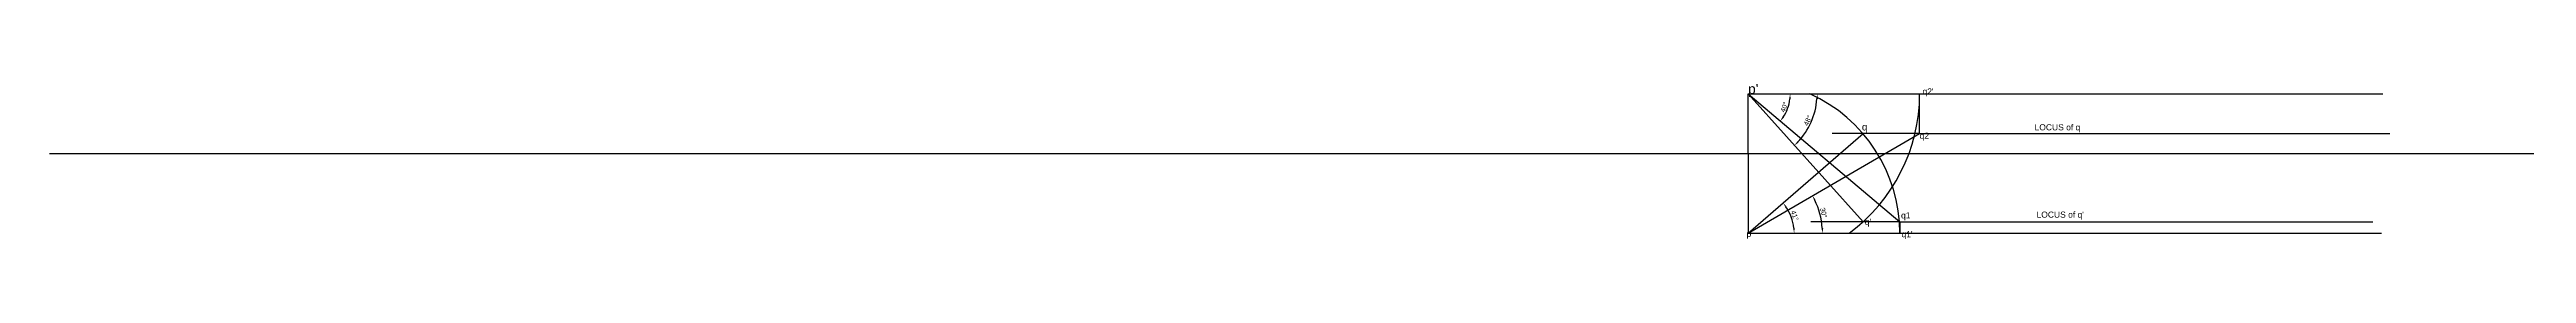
# Model space of a CAD drawing. Header units: millimetres. Extents: x 1496 to 3996, y 1968 to 2046.
# Drawn here: x 1496 to 2746, y 1968 to 2046 of the extents above; entities that cross this region are included whole.
import ezdxf

# ---------------------------------------------------------------- set-up
doc = ezdxf.new("R2010")
doc.units = ezdxf.units.MM
doc.styles.get("Standard").update_dxf_attribs({"font": 'arial.ttf'})
doc.dimstyles.new('ISO-25', dxfattribs={"dimtxt": 2.5, "dimasz": 2.5, "dimexe": 1.25, "dimexo": 0.625, "dimtad": 1, "dimtxsty": 'Standard', "dimcen": 2.5, "dimadec": 0, "dimazin": 0, "dimtfac": 1, "dimtmove": 0, "dimatfit": 3, "dimfxl": 1, "dimarcsym": 0})

# ---------------------------------------------------------------- blocks, each defined once
blk = doc.blocks.new('*D2')
at = {"color": 0, "lineweight": -2, "transparency": 16777216}
blk.add_arc((2352.8, 1970.5), 23.3, 6.1607, 34.585, dxfattribs=at)
at = {"color": 0, "transparency": 16777216}
for points in [[(2371.7, 1983.5), (2372.3, 1984), (2370.5, 1985.7)], [(2376.4, 1973), (2375.6, 1973), (2376.1, 1970.5)]]:
    blk.add_solid(points, dxfattribs=at)
at = {"layer": 'Defpoints', "color": 0, "transparency": 16777216}
for p in [(2410.9, 2020.5), (2375.5, 1976), (2352.8, 1970.5), (2352.8, 1970.5), (2672.5, 1970.5)]:
    blk.add_point(p, dxfattribs=at)
at = {"color": 0, "transparency": 16777216, "insert": (2376.4, 1979.3), "char_height": 2.5, "attachment_point": 5, "rotation": 290.3729}
blk.add_mtext('41°', dxfattribs=at)
blk = doc.blocks.new('*D3')
at = {"color": 0, "lineweight": -2, "transparency": 16777216}
blk.add_arc((2352.8, 1970.5), 37.6, 3.8125, 26.1875, dxfattribs=at)
at = {"color": 0, "transparency": 16777216}
for points in [[(2386.2, 1986.9), (2386.9, 1987.3), (2385.4, 1989.3)], [(2390.8, 1973), (2389.9, 1973), (2390.4, 1970.5)]]:
    blk.add_solid(points, dxfattribs=at)
at = {"layer": 'Defpoints', "color": 0, "transparency": 16777216}
for p in [(2439.4, 2020.5), (2389.8, 1977), (2352.8, 1970.5), (2352.8, 1970.5), (2672.5, 1970.5)]:
    blk.add_point(p, dxfattribs=at)
at = {"color": 0, "transparency": 16777216, "insert": (2391, 1980.7), "char_height": 2.5, "attachment_point": 5, "rotation": 285}
blk.add_mtext('30°', dxfattribs=at)
blk = doc.blocks.new('*D4')
at = {"color": 0, "lineweight": -2, "transparency": 16777216}
blk.add_arc((2352.8, 2040.5), 21.3, 326.7316, 353.2684, dxfattribs=at)
at = {"color": 0, "transparency": 16777216}
for points in [[(2373.6, 2038.1), (2374.4, 2038), (2374.1, 2040.5)], [(2371, 2028.6), (2370.3, 2029.1), (2369.1, 2026.8)]]:
    blk.add_solid(points, dxfattribs=at)
at = {"layer": 'Defpoints', "color": 0, "transparency": 16777216}
for p in [(2352.8, 2040.5), (2352.8, 2040.5), (2673.1, 2040.5), (2371.9, 2031), (2429.4, 1976.2)]:
    blk.add_point(p, dxfattribs=at)
at = {"color": 0, "transparency": 16777216, "insert": (2371.1, 2033.9), "char_height": 2.5, "attachment_point": 5, "rotation": 70}
blk.add_mtext('40°', dxfattribs=at)
blk = doc.blocks.new('*D5')
at = {"color": 0, "lineweight": -2, "transparency": 16777216}
blk.add_arc((2352.8, 2040.5), 34.9, 316.1808, 355.8979, dxfattribs=at)
at = {"color": 0, "transparency": 16777216}
for points in [[(2387.3, 2038), (2388.1, 2038), (2387.8, 2040.5)], [(2378.3, 2016), (2377.7, 2016.6), (2376.2, 2014.6)]]:
    blk.add_solid(points, dxfattribs=at)
at = {"layer": 'Defpoints', "color": 0, "transparency": 16777216}
for p in [(2352.8, 2040.5), (2352.8, 2040.5), (2673.1, 2040.5), (2382.5, 2022), (2410.9, 1976.2)]:
    blk.add_point(p, dxfattribs=at)
at = {"color": 0, "transparency": 16777216, "insert": (2383, 2027.1), "char_height": 2.5, "attachment_point": 5, "rotation": 66.0393}
blk.add_mtext('48°', dxfattribs=at)

msp = doc.modelspace()

# ---------------------------------------------------------------- linework, layer by layer
for p, q in [((2352.84, 2010.524), (2352.84, 2040.524)), ((2352.84, 2040.524), (2429.444, 1976.245)), ((2352.84, 2040.524), (2673.133, 2040.524)), ((2439.442, 2020.524), (2439.442, 2040.341)), ((2352.84, 1970.524), (2439.442, 2020.524)), ((2439.442, 2020.524), (2395.347, 2020.524)), ((2439.442, 2020.524), (2676.629, 2020.524)), ((1495.773, 2010.524), (3995.524, 2010.524)), ((2352.84, 2010.524), (2352.84, 1970.524)), ((2429.444, 1976.245), (2384.541, 1976.245)), ((2429.444, 1976.245), (2668.048, 1976.245)), ((2429.444, 1976.245), (2429.444, 1970.524)), ((2352.84, 1970.524), (2672.497, 1970.524))]:
    msp.add_line(p, q)
at = {"lineweight": 30}
for p, q in [((2352.84, 2040.524), (2410.877, 1976.245)), ((2352.84, 1970.524), (2410.876, 2020.524))]:
    msp.add_line(p, q, dxfattribs=at)
for centre, radius, start, end in [((2352.84, 1970.524), 76.604, 0, 66.03378), ((2352.84, 2040.524), 86.603, 306.070944, 0)]:
    msp.add_arc(centre, radius, start, end)

# ---------------------------------------------------------------- texts
for s, height, p in [("p'", 5.0032, (2352.84, 2040.524)), ("q2'", 3.0668, (2440.89, 2040.235)), ('q', 3.533, (2410.33, 2022.144)), ('LOCUS of q', 3.0668, (2497.429, 2022.19)), ('q2', 3.0668, (2439.442, 2017.959)), ("q'", 3.0668, (2411.749, 1974.651)), ('q1', 3.0668, (2430.056, 1977.887)), ("LOCUS of q'", 3.06684, (2498.425, 1978.26)), ('p', 3.067, (2352.098, 1968.553)), ("q1'", 3.0668, (2430.305, 1968.429))]:
    msp.add_text(s, height=height).set_placement(p)

# ---------------------------------------------------------------- dimensions: what is measured, and where the dimension line sits
for base, line1, line2, picture, middle in [((2371.866, 2030.968), ((2352.84, 2040.524), (2673.133, 2040.524)), ((2352.84, 2040.524), (2429.444, 1976.245)), '*D4', (2371.06, 2033.892)), ((2382.476, 2022.043), ((2352.84, 2040.524), (2673.133, 2040.524)), ((2352.84, 2040.524), (2410.877, 1976.245)), '*D5', (2383.019, 2027.112)), ((2375.451, 1975.986), ((2352.84, 1970.524), (2410.876, 2020.524)), ((2352.84, 1970.524), (2672.497, 1970.524)), '*D2', (2376.409, 1979.276)), ((2389.847, 1977.049), ((2352.84, 1970.524), (2439.442, 2020.524)), ((2352.84, 1970.524), (2672.497, 1970.524)), '*D3', (2390.975, 1980.742))]:
    dim = msp.add_angular_dim_2l(base=base, line1=line1, line2=line2, dimstyle='ISO-25')
    dim.commit()
    dim.dimension.update_dxf_attribs({"geometry": picture, "text_midpoint": middle})

doc.saveas('drawing.dxf')
